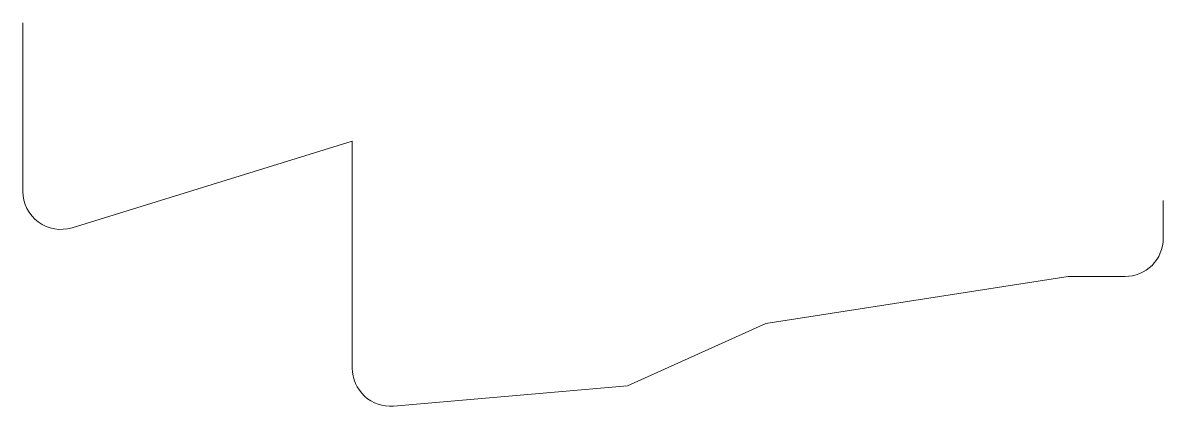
# Model space of a CAD drawing. Header units: inches. Extents: x 14 to 104, y 16 to 46.2.
import ezdxf

# ---------------------------------------------------------------- set-up
doc = ezdxf.new("R2010")
doc.units = ezdxf.units.IN
doc.header["$MEASUREMENT"] = 0

msp = doc.modelspace()

# ---------------------------------------------------------------- linework, layer by layer
at = {"lineweight": 5}
msp.add_lwpolyline([(104.033, 32.18), (104.033, 29.18, -0.414214), (101.033, 26.18), (96.533, 26.18), (72.67, 22.481), (61.746, 17.546), (43.289, 15.965, -0.439464), (40.033, 18.954), (40.033, 36.845), (17.917, 30.025, -0.504803), (14.033, 32.892), (14.032, 46.18)], format="xyb", dxfattribs=at)

doc.saveas('drawing.dxf')
